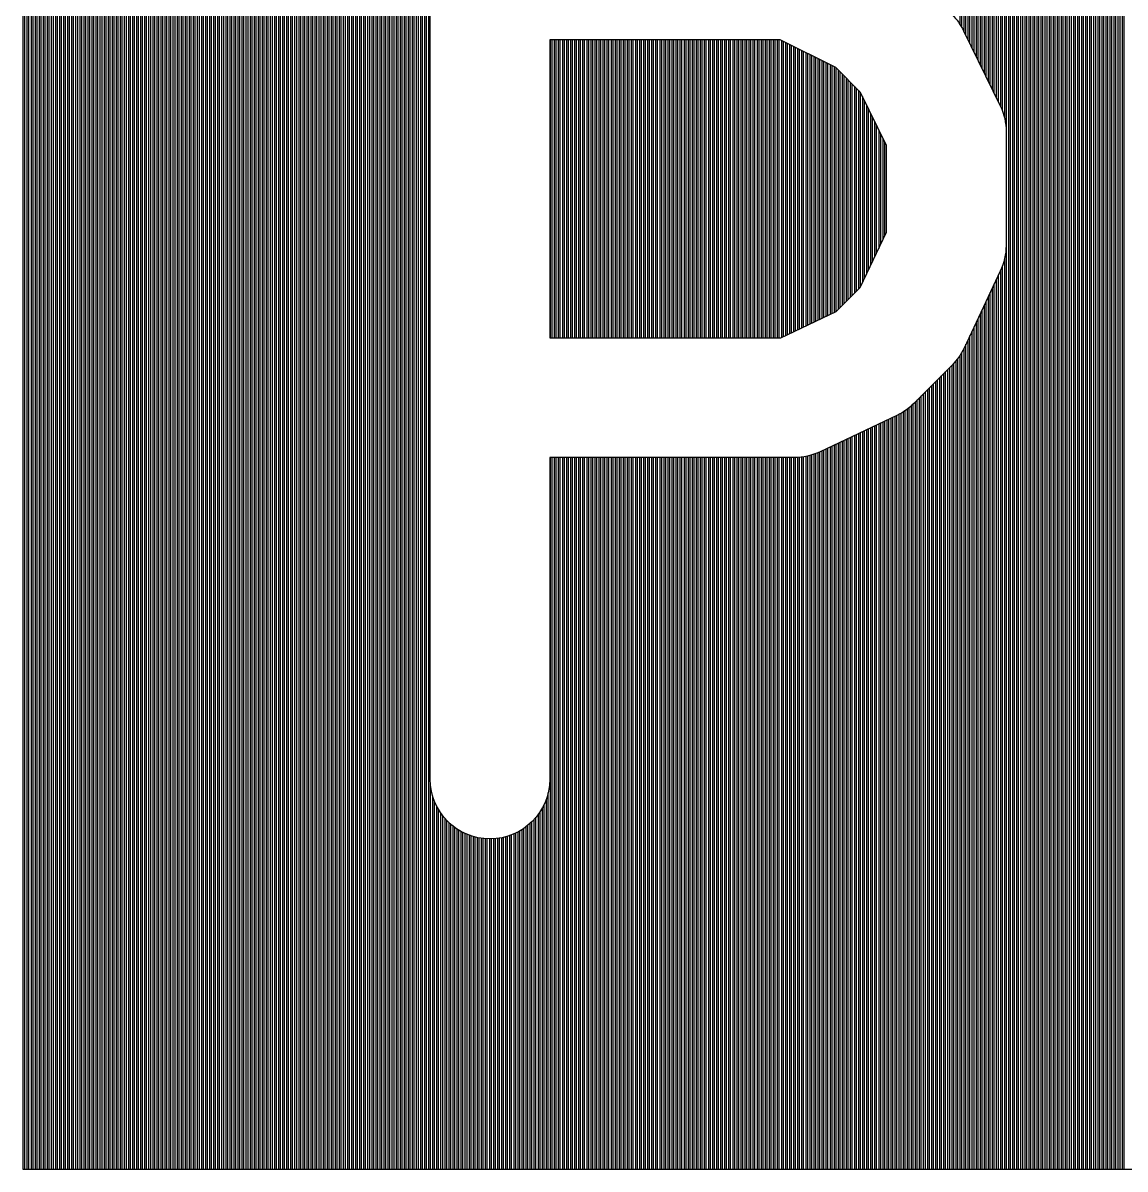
# Model space of a CAD drawing. Extents: x 0 to 12.1, y -9.4 to 0.1.
# Drawn here: x 0.013 to 1.394, y -9.406 to -7.97 of the extents above; entities that cross this region are included whole.
import ezdxf

# ---------------------------------------------------------------- set-up
doc = ezdxf.new("R2010")
doc.units = 0
doc.layers.get('0').update_dxf_attribs({"linetype": 'CONTINUOUS'})
doc.layers.add('Layer_1', color=7, linetype='CONTINUOUS')

msp = doc.modelspace()

# ---------------------------------------------------------------- linework, layer by layer
at = {"color": 7}
for points in [[(0.013095, 0.064725), (0.013095, -9.405507), (2.777273, -9.405507), (2.777273, 0.064725)], [(0.673005, -7.99164), (0.673005, -8.364741), (0.962393, -8.364741), (1.031638, -8.33167), (1.06161, -8.301698), (1.094684, -8.23245), (1.094684, -8.123931), (1.062128, -8.057269), (1.031123, -8.026263), (0.961361, -7.99164)]]:
    msp.add_lwpolyline(points, close=True, dxfattribs=at)
for points in [[(0.523145, -8.439156), (0.523145, -7.916192)], [(1.191321, -7.980271), (1.237312, -8.074322)], [(1.244546, -8.10688), (1.244546, -8.248988)], [(1.237312, -8.281028), (1.191836, -8.377662)], [(1.17685, -8.398851), (1.128791, -8.446908)], [(0.523145, -8.917166), (0.523145, -8.439674)], [(1.107605, -8.461894), (1.011486, -8.507372)], [(0.979446, -8.514604), (0.673005, -8.514604), (0.673005, -8.917166)]]:
    msp.add_lwpolyline(points, dxfattribs=at)
for points in [[(1.17685, -7.960116), (1.182759, -7.965985), (1.187649, -7.972796), (1.191321, -7.980271)], [(1.237312, -8.074322), (1.242136, -8.084494), (1.244609, -8.095622), (1.244546, -8.10688)], [(1.244546, -8.248988), (1.244532, -8.260071), (1.242061, -8.271013), (1.237312, -8.281028)], [(1.191836, -8.377662), (1.18811, -8.385542), (1.183039, -8.392712), (1.17685, -8.398851)], [(0.523145, -8.439674), (0.523146, -8.439501), (0.523146, -8.439328), (0.523145, -8.439156)], [(1.128791, -8.446908), (1.122653, -8.453096), (1.115484, -8.458167), (1.107605, -8.461894)], [(1.011486, -8.507372), (1.001471, -8.51212), (0.990529, -8.51459), (0.979446, -8.514604)], [(0.598075, -8.992096), (0.556708, -8.992058), (0.523184, -8.958533), (0.523145, -8.917166)], [(0.673005, -8.917166), (0.672967, -8.958533), (0.639442, -8.992058), (0.598075, -8.992096)]]:
    msp.add_open_spline(points, degree=3, dxfattribs=at)
at = {"layer": 'Layer_1', "color": 4}
for points in [[(0.013095, 0.064725), (0.013095, -9.405495), (0.013095, -9.405495), (0.013095, -9.405495), (0.013095, -9.405495), (0.013095, -9.405495), (0.015635, -9.405495), (0.015635, -9.405495), (0.015635, 0.064725)], [(0.018175, 0.064725), (0.018175, -9.405495), (0.018175, -9.405495), (0.020715, -9.405495), (0.020715, -9.405495), (0.020715, 0.064725)], [(0.023255, 0.064725), (0.023255, -9.405495), (0.023255, -9.405495), (0.025795, -9.405495), (0.025795, -9.405495), (0.025795, 0.064725)], [(0.028335, 0.064725), (0.028335, -9.405495), (0.028335, -9.405495), (0.030875, -9.405495), (0.030875, -9.405495), (0.030875, 0.064725)], [(0.033415, 0.064725), (0.033415, -9.405495), (0.033415, -9.405495), (0.035955, -9.405495), (0.035955, -9.405495), (0.035955, 0.064725)], [(0.038495, 0.064725), (0.038495, -9.405495), (0.038495, -9.405495), (0.041035, -9.405495), (0.041035, -9.405495), (0.041035, 0.064725)], [(0.043575, 0.064725), (0.043575, -9.405495), (0.043575, -9.405495), (0.046115, -9.405495), (0.046115, -9.405495), (0.046115, 0.064725)], [(0.048655, 0.064725), (0.048655, -9.405495), (0.048655, -9.405495), (0.051195, -9.405495), (0.051195, -9.405495), (0.051195, 0.064725)], [(0.053735, 0.064725), (0.053735, -9.405495), (0.053735, -9.405495), (0.056275, -9.405495), (0.056275, -9.405495), (0.056275, 0.064725)], [(0.058815, 0.064725), (0.058815, -9.405495), (0.058815, -9.405495), (0.061355, -9.405495), (0.061355, -9.405495), (0.061355, 0.064725)], [(0.063895, 0.064725), (0.063895, -9.405495), (0.063895, -9.405495), (0.066435, -9.405495), (0.066435, -9.405495), (0.066435, 0.064725)], [(0.068975, 0.064725), (0.068975, -9.405495), (0.068975, -9.405495), (0.071515, -9.405495), (0.071515, -9.405495), (0.071515, 0.064725)], [(0.074055, 0.064725), (0.074055, -9.405495), (0.074055, -9.405495), (0.076595, -9.405495), (0.076595, -9.405495), (0.076595, 0.064725)], [(0.079135, 0.064725), (0.079135, -9.405495), (0.079135, -9.405495), (0.081675, -9.405495), (0.081675, -9.405495), (0.081675, 0.064725)], [(0.084215, 0.064725), (0.084215, -9.405495), (0.084215, -9.405495), (0.086755, -9.405495), (0.086755, -9.405495), (0.086755, 0.064725)], [(0.089295, 0.064725), (0.089295, -9.405495), (0.089295, -9.405495), (0.091835, -9.405495), (0.091835, -9.405495), (0.091835, 0.064725)], [(0.094375, 0.064725), (0.094375, -9.405495), (0.094375, -9.405495), (0.096915, -9.405495), (0.096915, -9.405495), (0.096915, 0.064725)], [(0.099455, 0.064725), (0.099455, -9.405495), (0.099455, -9.405495), (0.101995, -9.405495), (0.101995, -9.405495), (0.101995, 0.064725)], [(0.104535, 0.064725), (0.104535, -9.405495), (0.104535, -9.405495), (0.107075, -9.405495), (0.107075, -9.405495), (0.107075, 0.064725)], [(0.109615, 0.064725), (0.109615, -9.405495), (0.109615, -9.405495), (0.112155, -9.405495), (0.112155, -9.405495), (0.112155, 0.064725)], [(0.114695, 0.064725), (0.114695, -9.405495), (0.114695, -9.405495), (0.117235, -9.405495), (0.117235, -9.405495), (0.117235, 0.064725)], [(0.119775, 0.064725), (0.119775, -9.405495), (0.119775, -9.405495), (0.122315, -9.405495), (0.122315, -9.405495), (0.122315, 0.064725)], [(0.124855, 0.064725), (0.124855, -9.405495), (0.124855, -9.405495), (0.127395, -9.405495), (0.127395, -9.405495), (0.127395, 0.064725)], [(0.129935, 0.064725), (0.129935, -9.405495), (0.129935, -9.405495), (0.132475, -9.405495), (0.132475, -9.405495), (0.132475, 0.064725)], [(0.135015, 0.064725), (0.135015, -9.405495), (0.135015, -9.405495), (0.137555, -9.405495), (0.137555, -9.405495), (0.137555, 0.064725)], [(0.140095, 0.064725), (0.140095, -9.405495), (0.140095, -9.405495), (0.142635, -9.405495), (0.142635, -9.405495), (0.142635, 0.064725)], [(0.145175, 0.064725), (0.145175, -9.405495), (0.145175, -9.405495), (0.147715, -9.405495), (0.147715, -9.405495), (0.147715, 0.064725)], [(0.150255, 0.064725), (0.150255, -9.405495), (0.150255, -9.405495), (0.152795, -9.405495), (0.152795, -9.405495), (0.152795, 0.064725)], [(0.155335, 0.064725), (0.155335, -9.405495), (0.155335, -9.405495), (0.157875, -9.405495), (0.157875, -9.405495), (0.157875, 0.064725)], [(0.160415, 0.064725), (0.160415, -9.405495), (0.160415, -9.405495), (0.162955, -9.405495), (0.162955, -9.405495), (0.162955, 0.064725)], [(0.165495, 0.064725), (0.165495, -9.405495), (0.165495, -9.405495), (0.168035, -9.405495), (0.168035, -9.405495), (0.168035, 0.064725)], [(0.170575, 0.064725), (0.170575, -9.405495), (0.170575, -9.405495), (0.173115, -9.405495), (0.173115, -9.405495), (0.173115, 0.064725)], [(0.175655, 0.064725), (0.175655, -9.405495), (0.175655, -9.405495), (0.178195, -9.405495), (0.178195, -9.405495), (0.178195, 0.064725)], [(0.180735, 0.064725), (0.180735, -9.405495), (0.180735, -9.405495), (0.183275, -9.405495), (0.183275, -9.405495), (0.183275, 0.064725)], [(0.185815, 0.064725), (0.185815, -9.405495), (0.185815, -9.405495), (0.188355, -9.405495), (0.188355, -9.405495), (0.188355, 0.064725)], [(0.190895, 0.064725), (0.190895, -9.405495), (0.190895, -9.405495), (0.193435, -9.405495), (0.193435, -9.405495), (0.193435, 0.064725)], [(0.195975, 0.064725), (0.195975, -9.405495), (0.195975, -9.405495), (0.198515, -9.405495), (0.198515, -9.405495), (0.198515, 0.064725)], [(0.201055, 0.064725), (0.201055, -9.405495), (0.201055, -9.405495), (0.203595, -9.405495), (0.203595, -9.405495), (0.203595, 0.064725)], [(0.206135, 0.064725), (0.206135, -9.405495), (0.206135, -9.405495), (0.208675, -9.405495), (0.208675, -9.405495), (0.208675, 0.064725)], [(0.211215, 0.064725), (0.211215, -9.405495), (0.211215, -9.405495), (0.213755, -9.405495), (0.213755, -9.405495), (0.213755, 0.064725)], [(0.216295, 0.064725), (0.216295, -9.405495), (0.216295, -9.405495), (0.218835, -9.405495), (0.218835, -9.405495), (0.218835, 0.064725)], [(0.221375, 0.064725), (0.221375, -9.405495), (0.221375, -9.405495), (0.223915, -9.405495), (0.223915, -9.405495), (0.223915, 0.064725)], [(0.226455, 0.064725), (0.226455, -9.405495), (0.226455, -9.405495), (0.228995, -9.405495), (0.228995, -9.405495), (0.228995, 0.064725)], [(0.231535, 0.064725), (0.231535, -9.405495), (0.231535, -9.405495), (0.234075, -9.405495), (0.234075, -9.405495), (0.234075, 0.064725)], [(0.236615, 0.064725), (0.236615, -9.405495), (0.236615, -9.405495), (0.239155, -9.405495), (0.239155, -9.405495), (0.239155, 0.064725)], [(0.241695, 0.064725), (0.241695, -9.405495), (0.241695, -9.405495), (0.244235, -9.405495), (0.244235, -9.405495), (0.244235, 0.064725)], [(0.246775, 0.064725), (0.246775, -9.405495), (0.246775, -9.405495), (0.249315, -9.405495), (0.249315, -9.405495), (0.249315, 0.064725)], [(0.251855, 0.064725), (0.251855, -9.405495), (0.251855, -9.405495), (0.254394, -9.405495), (0.254394, -9.405495), (0.254394, 0.064725)], [(0.256934, 0.064725), (0.256934, -9.405495), (0.256934, -9.405495), (0.259474, -9.405495), (0.259474, -9.405495), (0.259474, 0.064725)], [(0.262014, 0.064725), (0.262014, -9.405495), (0.262014, -9.405495), (0.264554, -9.405495), (0.264554, -9.405495), (0.264554, 0.064725)], [(0.267094, 0.064725), (0.267094, -9.405495), (0.267094, -9.405495), (0.269634, -9.405495), (0.269634, -9.405495), (0.269634, 0.064725)], [(0.272174, 0.064725), (0.272174, -9.405495), (0.272174, -9.405495), (0.274714, -9.405495), (0.274714, -9.405495), (0.274714, 0.064725)], [(0.277254, 0.064725), (0.277254, -9.405495), (0.277254, -9.405495), (0.279794, -9.405495), (0.279794, -9.405495), (0.279794, 0.064725)], [(0.282334, 0.064725), (0.282334, -9.405495), (0.282334, -9.405495), (0.284874, -9.405495), (0.284874, -9.405495), (0.284874, 0.064725)], [(0.287414, 0.064725), (0.287414, -9.405495), (0.287414, -9.405495), (0.289954, -9.405495), (0.289954, -9.405495), (0.289954, 0.064725)], [(0.292494, 0.064725), (0.292494, -9.405495), (0.292494, -9.405495), (0.295034, -9.405495), (0.295034, -9.405495), (0.295034, 0.064725)], [(0.297574, 0.064725), (0.297574, -9.405495), (0.297574, -9.405495), (0.300114, -9.405495), (0.300114, -9.405495), (0.300114, 0.064725)], [(0.302654, 0.064725), (0.302654, -9.405495), (0.302654, -9.405495), (0.305194, -9.405495), (0.305194, -9.405495), (0.305194, 0.064725)], [(0.307734, 0.064725), (0.307734, -9.405495), (0.307734, -9.405495), (0.310274, -9.405495), (0.310274, -9.405495), (0.310274, 0.064725)], [(0.312814, 0.064725), (0.312814, -9.405495), (0.312814, -9.405495), (0.315354, -9.405495), (0.315354, -9.405495), (0.315354, 0.064725)], [(0.317894, 0.064725), (0.317894, -9.405495), (0.317894, -9.405495), (0.320434, -9.405495), (0.320434, -9.405495), (0.320434, 0.064725)], [(0.322974, 0.064725), (0.322974, -9.405495), (0.322974, -9.405495), (0.325514, -9.405495), (0.325514, -9.405495), (0.325514, 0.064725)], [(0.328054, 0.064725), (0.328054, -9.405495), (0.328054, -9.405495), (0.330594, -9.405495), (0.330594, -9.405495), (0.330594, 0.064725)], [(0.333134, 0.064725), (0.333134, -9.405495), (0.333134, -9.405495), (0.335674, -9.405495), (0.335674, -9.405495), (0.335674, 0.064725)], [(0.338214, 0.064725), (0.338214, -9.405495), (0.338214, -9.405495), (0.340754, -9.405495), (0.340754, -9.405495), (0.340754, 0.064725)], [(0.343294, 0.064725), (0.343294, -9.405495), (0.343294, -9.405495), (0.345834, -9.405495), (0.345834, -9.405495), (0.345834, 0.064725)], [(0.348374, 0.064725), (0.348374, -9.405495), (0.348374, -9.405495), (0.350914, -9.405495), (0.350914, -9.405495), (0.350914, 0.064725)], [(0.353454, 0.064725), (0.353454, -9.405495), (0.353454, -9.405495), (0.355994, -9.405495), (0.355994, -9.405495), (0.355994, 0.064725)], [(0.358534, 0.064725), (0.358534, -9.405495), (0.358534, -9.405495), (0.361074, -9.405495), (0.361074, -9.405495), (0.361074, 0.064725)], [(0.363614, 0.064725), (0.363614, -9.405495), (0.363614, -9.405495), (0.366154, -9.405495), (0.366154, -9.405495), (0.366154, 0.064725)], [(0.368694, 0.064725), (0.368694, -9.405495), (0.368694, -9.405495), (0.371234, -9.405495), (0.371234, -9.405495), (0.371234, 0.064725)], [(0.373774, 0.064725), (0.373774, -9.405495), (0.373774, -9.405495), (0.376314, -9.405495), (0.376314, -9.405495), (0.376314, 0.064725)], [(0.378854, 0.064725), (0.378854, -9.405495), (0.378854, -9.405495), (0.381394, -9.405495), (0.381394, -9.405495), (0.381394, 0.064725)], [(0.383934, 0.064725), (0.383934, -9.405495), (0.383934, -9.405495), (0.386474, -9.405495), (0.386474, -9.405495), (0.386474, 0.064725)], [(0.389014, 0.064725), (0.389014, -9.405495), (0.389014, -9.405495), (0.391554, -9.405495), (0.391554, -9.405495), (0.391554, 0.064725)], [(0.394094, 0.064725), (0.394094, -9.405495), (0.394094, -9.405495), (0.396634, -9.405495), (0.396634, -9.405495), (0.396634, 0.064725)], [(0.399174, 0.064725), (0.399174, -9.405495), (0.399174, -9.405495), (0.401714, -9.405495), (0.401714, -9.405495), (0.401714, 0.064725)], [(0.404254, 0.064725), (0.404254, -9.405495), (0.404254, -9.405495), (0.406794, -9.405495), (0.406794, -9.405495), (0.406794, 0.064725)], [(0.409334, 0.064725), (0.409334, -9.405495), (0.409334, -9.405495), (0.411874, -9.405495), (0.411874, -9.405495), (0.411874, 0.064725)], [(0.414414, 0.064725), (0.414414, -9.405495), (0.414414, -9.405495), (0.416954, -9.405495), (0.416954, -9.405495), (0.416954, 0.064725)], [(0.419494, 0.064725), (0.419494, -9.405495), (0.419494, -9.405495), (0.422034, -9.405495), (0.422034, -9.405495), (0.422034, 0.064725)], [(0.424574, 0.064725), (0.424574, -9.405495), (0.424574, -9.405495), (0.427114, -9.405495), (0.427114, -9.405495), (0.427114, 0.064725)], [(0.429654, 0.064725), (0.429654, -9.405495), (0.429654, -9.405495), (0.432194, -9.405495), (0.432194, -9.405495), (0.432194, 0.064725)], [(0.434734, 0.064725), (0.434734, -9.405495), (0.434734, -9.405495), (0.437274, -9.405495), (0.437274, -9.405495), (0.437274, 0.064725)], [(0.439814, 0.064725), (0.439814, -9.405495), (0.439814, -9.405495), (0.442354, -9.405495), (0.442354, -9.405495), (0.442354, 0.064725)], [(0.444894, 0.064725), (0.444894, -9.405495), (0.444894, -9.405495), (0.447434, -9.405495), (0.447434, -9.405495), (0.447434, 0.064725)], [(0.449974, 0.064725), (0.449974, -9.405495), (0.449974, -9.405495), (0.452514, -9.405495), (0.452514, -9.405495), (0.452514, 0.064725)], [(0.455054, 0.064725), (0.455054, -9.405495), (0.455054, -9.405495), (0.457594, -9.405495), (0.457594, -9.405495), (0.457594, 0.064725)], [(0.460134, 0.064725), (0.460134, -9.405495), (0.460134, -9.405495), (0.462674, -9.405495), (0.462674, -9.405495), (0.462674, 0.064725)], [(0.465214, 0.064725), (0.465214, -9.405495), (0.465214, -9.405495), (0.467754, -9.405495), (0.467754, -9.405495), (0.467754, 0.064725)], [(0.470294, 0.064725), (0.470294, -9.405495), (0.470294, -9.405495), (0.472834, -9.405495), (0.472834, -9.405495), (0.472834, 0.064725)], [(0.475374, 0.064725), (0.475374, -9.405495), (0.475374, -9.405495), (0.477914, -9.405495), (0.477914, -9.405495), (0.477914, 0.064725)], [(0.480454, 0.064725), (0.480454, -9.405495), (0.480454, -9.405495), (0.482994, -9.405495), (0.482994, -9.405495), (0.482994, 0.064725)], [(0.485534, 0.064725), (0.485534, -9.405495), (0.485534, -9.405495), (0.488074, -9.405495), (0.488074, -9.405495), (0.488074, 0.064725)], [(0.490614, 0.064725), (0.490614, -9.405495), (0.490614, -9.405495), (0.493154, -9.405495), (0.493154, -9.405495), (0.493154, 0.064725)], [(0.495694, 0.064725), (0.495694, -9.405495), (0.495694, -9.405495), (0.498234, -9.405495), (0.498234, -9.405495), (0.498234, 0.064725)], [(0.500774, 0.064725), (0.500774, -9.405495), (0.500774, -9.405495), (0.503314, -9.405495), (0.503314, -9.405495), (0.503314, 0.064725)], [(0.505854, 0.064725), (0.505854, -9.405495), (0.505854, -9.405495), (0.508394, -9.405495), (0.508394, -9.405495), (0.508394, 0.064725)], [(0.510934, 0.064725), (0.510934, -9.405495), (0.510934, -9.405495), (0.513474, -9.405495), (0.513474, -9.405495), (0.513474, 0.064725)], [(0.516014, 0.064725), (0.516014, -9.405495), (0.516014, -9.405495), (0.518554, -9.405495), (0.518554, -9.405495), (0.518554, 0.064725)], [(0.521094, 0.064725), (0.521094, -9.405495), (0.521094, -9.405495), (0.523634, -9.405495), (0.523634, -9.405495), (0.523634, -8.925714)], [(1.242455, -8.266482), (1.242455, -9.405495), (1.242455, -9.405495), (1.244995, -9.405495), (1.244995, -9.405495), (1.244995, 0.064725)], [(1.247535, 0.064725), (1.247535, -9.405495), (1.247535, -9.405495), (1.250075, -9.405495), (1.250075, -9.405495), (1.250075, 0.064725)], [(1.252615, 0.064725), (1.252615, -9.405495), (1.252615, -9.405495), (1.255155, -9.405495), (1.255155, -9.405495), (1.255155, 0.064725)], [(1.257695, 0.064725), (1.257695, -9.405495), (1.257695, -9.405495), (1.260235, -9.405495), (1.260235, -9.405495), (1.260235, 0.064725)], [(1.262775, 0.064725), (1.262775, -9.405495), (1.262775, -9.405495), (1.265315, -9.405495), (1.265315, -9.405495), (1.265315, 0.064725)], [(1.267855, 0.064725), (1.267855, -9.405495), (1.267855, -9.405495), (1.270395, -9.405495), (1.270395, -9.405495), (1.270395, 0.064725)], [(1.272935, 0.064725), (1.272935, -9.405495), (1.272935, -9.405495), (1.275475, -9.405495), (1.275475, -9.405495), (1.275475, 0.064725)], [(1.278015, 0.064725), (1.278015, -9.405495), (1.278015, -9.405495), (1.280555, -9.405495), (1.280555, -9.405495), (1.280555, 0.064725)], [(1.283095, 0.064725), (1.283095, -9.405495), (1.283095, -9.405495), (1.285635, -9.405495), (1.285635, -9.405495), (1.285635, 0.064725)], [(1.288175, 0.064725), (1.288175, -9.405495), (1.288175, -9.405495), (1.290715, -9.405495), (1.290715, -9.405495), (1.290715, 0.064725)], [(1.293255, 0.064725), (1.293255, -9.405495), (1.293255, -9.405495), (1.295795, -9.405495), (1.295795, -9.405495), (1.295795, 0.064725)], [(1.298335, 0.064725), (1.298335, -9.405495), (1.298335, -9.405495), (1.300875, -9.405495), (1.300875, -9.405495), (1.300875, 0.064725)], [(1.303415, 0.064725), (1.303415, -9.405495), (1.303415, -9.405495), (1.305955, -9.405495), (1.305955, -9.405495), (1.305955, 0.064725)], [(1.308495, 0.064725), (1.308495, -9.405495), (1.308495, -9.405495), (1.311035, -9.405495), (1.311035, -9.405495), (1.311035, 0.064725)], [(1.313575, 0.064725), (1.313575, -9.405495), (1.313575, -9.405495), (1.316115, -9.405495), (1.316115, -9.405495), (1.316115, 0.064725)], [(1.318655, 0.064725), (1.318655, -9.405495), (1.318655, -9.405495), (1.321195, -9.405495), (1.321195, -9.405495), (1.321195, 0.064725)], [(1.323735, 0.064725), (1.323735, -9.405495), (1.323735, -9.405495), (1.326275, -9.405495), (1.326275, -9.405495), (1.326275, 0.064725)], [(1.328815, 0.064725), (1.328815, -9.405495), (1.328815, -9.405495), (1.331355, -9.405495), (1.331355, -9.405495), (1.331355, 0.064725)], [(1.333895, 0.064725), (1.333895, -9.405495), (1.333895, -9.405495), (1.336435, -9.405495), (1.336435, -9.405495), (1.336435, 0.064725)], [(1.338975, 0.064725), (1.338975, -9.405495), (1.338975, -9.405495), (1.341515, -9.405495), (1.341515, -9.405495), (1.341515, 0.064725)], [(1.344055, 0.064725), (1.344055, -9.405495), (1.344055, -9.405495), (1.346595, -9.405495), (1.346595, -9.405495), (1.346595, 0.064725)], [(1.349135, 0.064725), (1.349135, -9.405495), (1.349135, -9.405495), (1.351675, -9.405495), (1.351675, -9.405495), (1.351675, 0.064725)], [(1.354215, 0.064725), (1.354215, -9.405495), (1.354215, -9.405495), (1.356755, -9.405495), (1.356755, -9.405495), (1.356755, 0.064725)], [(1.359295, 0.064725), (1.359295, -9.405495), (1.359295, -9.405495), (1.361835, -9.405495), (1.361835, -9.405495), (1.361835, 0.064725)], [(1.364375, 0.064725), (1.364375, -9.405495), (1.364375, -9.405495), (1.366915, -9.405495), (1.366915, -9.405495), (1.366915, 0.064725)], [(1.369455, 0.064725), (1.369455, -9.405495), (1.369455, -9.405495), (1.371995, -9.405495), (1.371995, -9.405495), (1.371995, 0.064725)], [(1.374535, 0.064725), (1.374535, -9.405495), (1.374535, -9.405495), (1.377075, -9.405495), (1.377075, -9.405495), (1.377075, 0.064725)], [(1.379615, 0.064725), (1.379615, -9.405495), (1.379615, -9.405495), (1.382155, -9.405495), (1.382155, -9.405495), (1.382155, 0.064725)], [(1.384695, 0.064725), (1.384695, -9.405495), (1.384695, -9.405495), (1.387235, -9.405495), (1.387235, -9.405495), (1.387235, 0.064725)], [(1.389775, 0.064725), (1.389775, -9.405495), (1.389775, -9.405495), (1.392315, -9.405495), (1.392315, -9.405495), (1.392315, 0.064725)], [(1.242455, -5.767399), (1.242455, -8.088885)], [(1.237375, -5.781826), (1.237375, -8.074458)], [(1.239915, -8.080503), (1.239915, -5.775755)], [(1.229755, -8.058862), (1.229755, -5.798006)], [(1.232295, -5.792621), (1.232295, -8.064069)], [(1.234835, -8.069251), (1.234835, -5.787211)], [(1.224675, -8.048473), (1.224675, -5.808801)], [(1.227215, -5.803416), (1.227215, -8.05368)], [(1.217055, -5.825006), (1.217055, -8.032903)], [(1.219595, -8.038085), (1.219595, -5.819596)], [(1.222135, -5.814211), (1.222135, -8.043292)], [(1.211975, -5.835801), (1.211975, -8.022515)], [(1.214515, -8.027696), (1.214515, -5.830391)], [(1.204355, -8.006919), (1.204355, -5.851981)], [(1.206895, -5.846596), (1.206895, -8.012126)], [(1.209435, -8.017308), (1.209435, -5.841186)], [(1.196735, -5.868186), (1.196735, -7.991349)], [(1.199275, -7.99653), (1.199275, -5.862776)], [(1.201815, -5.857391), (1.201815, -8.001737)], [(1.189115, -7.976109), (1.189115, -5.883655)], [(1.191655, -5.878956), (1.191655, -7.98096)], [(1.194195, -7.986142), (1.194195, -5.873571)], [(1.186575, -5.887693), (1.186575, -7.971994)], [(0.673494, -7.991628), (0.673494, -8.364729)], [(0.676034, -8.364729), (0.676034, -7.991628)], [(0.678574, -7.991628), (0.678574, -8.364729)], [(0.681114, -8.364729), (0.681114, -7.991628)], [(0.683654, -7.991628), (0.683654, -8.364729)], [(0.686194, -8.364729), (0.686194, -7.991628)], [(0.688734, -7.991628), (0.688734, -8.364729)], [(0.691274, -8.364729), (0.691274, -7.991628)], [(0.693814, -7.991628), (0.693814, -8.364729)], [(0.696354, -8.364729), (0.696354, -7.991628)], [(0.698894, -7.991628), (0.698894, -8.364729)], [(0.701434, -8.364729), (0.701434, -7.991628)], [(0.703974, -7.991628), (0.703974, -8.364729)], [(0.706514, -8.364729), (0.706514, -7.991628)], [(0.709054, -7.991628), (0.709054, -8.364729)], [(0.711594, -8.364729), (0.711594, -7.991628)], [(0.714134, -7.991628), (0.714134, -8.364729)], [(0.716674, -8.364729), (0.716674, -7.991628)], [(0.719214, -7.991628), (0.719214, -8.364729)], [(0.721754, -8.364729), (0.721754, -7.991628)], [(0.724294, -7.991628), (0.724294, -8.364729)], [(0.726834, -8.364729), (0.726834, -7.991628)], [(0.729374, -7.991628), (0.729374, -8.364729)], [(0.731914, -8.364729), (0.731914, -7.991628)], [(0.734454, -7.991628), (0.734454, -8.364729)], [(0.736994, -8.364729), (0.736994, -7.991628)], [(0.739534, -7.991628), (0.739534, -8.364729)], [(0.742074, -8.364729), (0.742074, -7.991628)], [(0.744614, -7.991628), (0.744614, -8.364729)], [(0.747154, -8.364729), (0.747154, -7.991628)], [(0.749694, -7.991628), (0.749694, -8.364729)], [(0.752234, -8.364729), (0.752234, -7.991628)], [(0.754774, -7.991628), (0.754774, -8.364729)], [(0.757314, -8.364729), (0.757314, -7.991628)], [(0.759854, -7.991628), (0.759854, -8.364729)], [(0.762394, -8.364729), (0.762394, -7.991628)], [(0.764934, -7.991628), (0.764934, -8.364729)], [(0.767474, -8.364729), (0.767474, -7.991628)], [(0.770014, -7.991628), (0.770014, -8.364729)], [(0.772554, -8.364729), (0.772554, -7.991628)], [(0.775095, -7.991628), (0.775095, -8.364729)], [(0.777635, -8.364729), (0.777635, -7.991628)], [(0.780175, -7.991628), (0.780175, -8.364729)], [(0.782715, -8.364729), (0.782715, -7.991628)], [(0.785255, -7.991628), (0.785255, -8.364729)], [(0.787795, -8.364729), (0.787795, -7.991628)], [(0.790335, -7.991628), (0.790335, -8.364729)], [(0.792875, -8.364729), (0.792875, -7.991628)], [(0.795415, -7.991628), (0.795415, -8.364729)], [(0.797955, -8.364729), (0.797955, -7.991628)], [(0.800495, -7.991628), (0.800495, -8.364729)], [(0.803035, -8.364729), (0.803035, -7.991628)], [(0.805575, -7.991628), (0.805575, -8.364729)], [(0.808115, -8.364729), (0.808115, -7.991628)], [(0.810655, -7.991628), (0.810655, -8.364729)], [(0.813195, -8.364729), (0.813195, -7.991628)], [(0.815735, -7.991628), (0.815735, -8.364729)], [(0.818275, -8.364729), (0.818275, -7.991628)], [(0.820815, -7.991628), (0.820815, -8.364729)], [(0.823355, -8.364729), (0.823355, -7.991628)], [(0.825895, -7.991628), (0.825895, -8.364729)], [(0.828435, -8.364729), (0.828435, -7.991628)], [(0.830975, -7.991628), (0.830975, -8.364729)], [(0.833515, -8.364729), (0.833515, -7.991628)], [(0.836055, -7.991628), (0.836055, -8.364729)], [(0.838595, -8.364729), (0.838595, -7.991628)], [(0.841135, -7.991628), (0.841135, -8.364729)], [(0.843675, -8.364729), (0.843675, -7.991628)], [(0.846215, -7.991628), (0.846215, -8.364729)], [(0.848755, -8.364729), (0.848755, -7.991628)], [(0.851295, -7.991628), (0.851295, -8.364729)], [(0.853835, -8.364729), (0.853835, -7.991628)], [(0.856375, -7.991628), (0.856375, -8.364729)], [(0.858915, -8.364729), (0.858915, -7.991628)], [(0.861455, -7.991628), (0.861455, -8.364729)], [(0.863995, -8.364729), (0.863995, -7.991628)], [(0.866535, -7.991628), (0.866535, -8.364729)], [(0.869075, -8.364729), (0.869075, -7.991628)], [(0.871615, -7.991628), (0.871615, -8.364729)], [(0.874155, -8.364729), (0.874155, -7.991628)], [(0.876695, -7.991628), (0.876695, -8.364729)], [(0.879235, -8.364729), (0.879235, -7.991628)], [(0.881775, -7.991628), (0.881775, -8.364729)], [(0.884315, -8.364729), (0.884315, -7.991628)], [(0.886855, -7.991628), (0.886855, -8.364729)], [(0.889395, -8.364729), (0.889395, -7.991628)], [(0.891935, -7.991628), (0.891935, -8.364729)], [(0.894475, -8.364729), (0.894475, -7.991628)], [(0.897015, -7.991628), (0.897015, -8.364729)], [(0.899555, -8.364729), (0.899555, -7.991628)], [(0.902095, -7.991628), (0.902095, -8.364729)], [(0.904635, -8.364729), (0.904635, -7.991628)], [(0.907175, -7.991628), (0.907175, -8.364729)], [(0.909715, -8.364729), (0.909715, -7.991628)], [(0.912255, -7.991628), (0.912255, -8.364729)], [(0.914795, -8.364729), (0.914795, -7.991628)], [(0.917335, -7.991628), (0.917335, -8.364729)], [(0.919875, -8.364729), (0.919875, -7.991628)], [(0.922415, -7.991628), (0.922415, -8.364729)], [(0.924955, -8.364729), (0.924955, -7.991628)], [(0.927495, -7.991628), (0.927495, -8.364729)], [(0.930035, -8.364729), (0.930035, -7.991628)], [(0.932575, -7.991628), (0.932575, -8.364729)], [(0.935115, -8.364729), (0.935115, -7.991628)], [(0.937655, -7.991628), (0.937655, -8.364729)], [(0.940195, -8.364729), (0.940195, -7.991628)], [(0.942735, -7.991628), (0.942735, -8.364729)], [(0.945275, -8.364729), (0.945275, -7.991628)], [(0.947815, -7.991628), (0.947815, -8.364729)], [(0.950355, -8.364729), (0.950355, -7.991628)], [(0.952895, -7.991628), (0.952895, -8.364729)], [(0.955435, -8.364729), (0.955435, -7.991628)], [(0.957975, -7.991628), (0.957975, -8.364729)], [(0.960515, -8.364729), (0.960515, -7.991628)], [(0.963055, -7.992492), (0.963055, -8.364424)], [(0.965595, -8.363205), (0.965595, -7.993736)], [(0.968135, -7.995006), (0.968135, -8.361986)], [(0.970675, -8.360792), (0.970675, -7.996251)], [(0.973215, -7.997521), (0.973215, -8.359573)], [(0.975755, -8.358354), (0.975755, -7.998791)], [(0.978295, -8.000036), (0.978295, -8.357135)], [(0.980835, -8.355941), (0.980835, -8.001306)], [(0.983375, -8.002576), (0.983375, -8.354722)], [(0.985915, -8.353502), (0.985915, -8.00382)], [(0.988455, -8.00509), (0.988455, -8.352283)], [(0.990995, -8.351089), (0.990995, -8.00636)], [(0.993535, -8.007605), (0.993535, -8.34987)], [(0.996075, -8.348651), (0.996075, -8.008875)], [(0.998615, -8.010119), (0.998615, -8.347432)], [(1.001155, -8.346238), (1.001155, -8.011389)], [(1.003695, -8.012659), (1.003695, -8.345019)], [(1.006235, -8.3438), (1.006235, -8.013904)], [(1.008775, -8.015174), (1.008775, -8.34258)], [(1.011315, -8.341387), (1.011315, -8.016444)], [(1.013855, -8.017689), (1.013855, -8.340167)], [(1.016395, -8.338948), (1.016395, -8.018959)], [(1.018935, -8.020203), (1.018935, -8.337729)], [(1.021475, -8.336535), (1.021475, -8.021473)], [(1.024015, -8.022743), (1.024015, -8.335316)], [(1.026555, -8.334097), (1.026555, -8.023988)], [(1.029095, -8.025258), (1.029095, -8.332877)], [(1.031635, -8.331684), (1.031635, -8.026782)], [(1.034175, -8.029322), (1.034175, -8.329144)], [(1.036715, -8.326604), (1.036715, -8.031862)], [(1.039255, -8.034402), (1.039255, -8.324064)], [(1.041795, -8.321524), (1.041795, -8.036942)], [(1.044335, -8.039482), (1.044335, -8.318984)], [(1.046875, -8.316444), (1.046875, -8.042022)], [(1.049415, -8.044562), (1.049415, -8.313904)], [(1.051955, -8.311364), (1.051955, -8.047102)], [(1.054495, -8.049642), (1.054495, -8.308824)], [(1.057035, -8.306284), (1.057035, -8.052182)], [(1.059575, -8.054722), (1.059575, -8.303744)], [(1.062115, -8.300645), (1.062115, -8.057262)], [(1.064655, -8.062443), (1.064655, -8.295311)], [(1.067195, -8.290002), (1.067195, -8.06765)], [(1.069735, -8.072857), (1.069735, -8.284694)], [(1.072275, -8.27936), (1.072275, -8.078039)], [(1.074815, -8.083246), (1.074815, -8.274051)], [(1.077355, -8.268742), (1.077355, -8.088453)], [(1.079895, -8.09366), (1.079895, -8.263408)], [(1.082435, -8.2581), (1.082435, -8.098842)], [(1.084975, -8.104049), (1.084975, -8.252766)], [(1.087515, -8.247457), (1.087515, -8.109256)], [(1.090055, -8.114463), (1.090055, -8.242149)], [(1.092595, -8.236815), (1.092595, -8.119644)], [(1.237375, -8.280884), (1.237375, -9.405495), (1.237375, -9.405495), (1.239915, -9.405495), (1.239915, -9.405495), (1.239915, -8.274838)], [(1.232295, -8.291679), (1.232295, -9.405495), (1.232295, -9.405495), (1.234835, -9.405495), (1.234835, -9.405495), (1.234835, -8.286294)], [(1.222135, -8.313269), (1.222135, -9.405495), (1.222135, -9.405495), (1.224675, -9.405495), (1.224675, -9.405495), (1.224675, -8.307884)], [(1.227215, -8.302474), (1.227215, -9.405495), (1.227215, -9.405495), (1.229755, -9.405495), (1.229755, -9.405495), (1.229755, -8.297089)], [(1.217055, -8.324064), (1.217055, -9.405495), (1.217055, -9.405495), (1.219595, -9.405495), (1.219595, -9.405495), (1.219595, -8.318679)], [(1.211975, -8.334859), (1.211975, -9.405495), (1.211975, -9.405495), (1.214515, -9.405495), (1.214515, -9.405495), (1.214515, -8.329474)], [(1.201815, -8.356449), (1.201815, -9.405495), (1.201815, -9.405495), (1.204355, -9.405495), (1.204355, -9.405495), (1.204355, -8.351064)], [(1.206895, -8.345654), (1.206895, -9.405495), (1.206895, -9.405495), (1.209435, -9.405495), (1.209435, -9.405495), (1.209435, -8.340269)], [(1.196735, -8.367244), (1.196735, -9.405495), (1.196735, -9.405495), (1.199275, -9.405495), (1.199275, -9.405495), (1.199275, -8.361859)], [(1.191655, -8.378039), (1.191655, -9.405495), (1.191655, -9.405495), (1.194195, -9.405495), (1.194195, -9.405495), (1.194195, -8.372654)], [(1.181495, -8.393812), (1.181495, -9.405495), (1.181495, -9.405495), (1.184035, -9.405495), (1.184035, -9.405495), (1.184035, -8.390612)], [(1.186575, -8.387005), (1.186575, -9.405495), (1.186575, -9.405495), (1.189115, -9.405495), (1.189115, -9.405495), (1.189115, -8.382865)], [(1.166255, -8.409433), (1.166255, -9.405495), (1.166255, -9.405495), (1.168795, -9.405495), (1.168795, -9.405495), (1.168795, -8.406893)], [(1.171335, -8.404353), (1.171335, -9.405495), (1.171335, -9.405495), (1.173875, -9.405495), (1.173875, -9.405495), (1.173875, -8.401813)], [(1.176415, -8.399273), (1.176415, -9.405495), (1.176415, -9.405495), (1.178955, -9.405495), (1.178955, -9.405495), (1.178955, -8.396682)], [(1.151015, -8.424673), (1.151015, -9.405495), (1.151015, -9.405495), (1.153555, -9.405495), (1.153555, -9.405495), (1.153555, -8.422133)], [(1.156095, -8.419593), (1.156095, -9.405495), (1.156095, -9.405495), (1.158635, -9.405495), (1.158635, -9.405495), (1.158635, -8.417053)], [(1.161175, -8.414513), (1.161175, -9.405495), (1.161175, -9.405495), (1.163715, -9.405495), (1.163715, -9.405495), (1.163715, -8.411973)], [(1.135775, -8.439913), (1.135775, -9.405495), (1.135775, -9.405495), (1.138315, -9.405495), (1.138315, -9.405495), (1.138315, -8.437373)], [(1.140855, -8.434833), (1.140855, -9.405495), (1.140855, -9.405495), (1.143395, -9.405495), (1.143395, -9.405495), (1.143395, -8.432293)], [(1.145935, -8.429753), (1.145935, -9.405495), (1.145935, -9.405495), (1.148475, -9.405495), (1.148475, -9.405495), (1.148475, -8.427213)], [(1.120535, -8.454086), (1.120535, -9.405495), (1.120535, -9.405495), (1.123075, -9.405495), (1.123075, -9.405495), (1.123075, -8.452105)], [(1.125615, -8.449921), (1.125615, -9.405495), (1.125615, -9.405495), (1.128155, -9.405495), (1.128155, -9.405495), (1.128155, -8.447533)], [(1.130695, -8.444993), (1.130695, -9.405495), (1.130695, -9.405495), (1.133235, -9.405495), (1.133235, -9.405495), (1.133235, -8.442453)], [(1.095135, -8.467802), (1.095135, -9.405495), (1.095135, -9.405495), (1.097675, -9.405495), (1.097675, -9.405495), (1.097675, -8.466583)], [(1.100215, -8.465389), (1.100215, -9.405495), (1.100215, -9.405495), (1.102755, -9.405495), (1.102755, -9.405495), (1.102755, -8.464196)], [(1.105295, -8.462976), (1.105295, -9.405495), (1.105295, -9.405495), (1.107835, -9.405495), (1.107835, -9.405495), (1.107835, -8.461783)], [(1.110375, -8.460513), (1.110375, -9.405495), (1.110375, -9.405495), (1.112915, -9.405495), (1.112915, -9.405495), (1.112915, -8.459116)], [(1.115455, -8.457592), (1.115455, -9.405495), (1.115455, -9.405495), (1.117995, -9.405495), (1.117995, -9.405495), (1.117995, -8.455915)], [(1.064655, -8.482204), (1.064655, -9.405495), (1.064655, -9.405495), (1.067195, -9.405495), (1.067195, -9.405495), (1.067195, -8.48101)], [(1.069735, -8.479817), (1.069735, -9.405495), (1.069735, -9.405495), (1.072275, -9.405495), (1.072275, -9.405495), (1.072275, -8.478597)], [(1.074815, -8.477404), (1.074815, -9.405495), (1.074815, -9.405495), (1.077355, -9.405495), (1.077355, -9.405495), (1.077355, -8.47621)], [(1.079895, -8.475016), (1.079895, -9.405495), (1.079895, -9.405495), (1.082435, -9.405495), (1.082435, -9.405495), (1.082435, -8.473797)], [(1.084975, -8.472603), (1.084975, -9.405495), (1.084975, -9.405495), (1.087515, -9.405495), (1.087515, -9.405495), (1.087515, -8.471409)], [(1.090055, -8.47019), (1.090055, -9.405495), (1.090055, -9.405495), (1.092595, -9.405495), (1.092595, -9.405495), (1.092595, -8.468996)], [(1.034175, -8.496631), (1.034175, -9.405495), (1.034175, -9.405495), (1.036715, -9.405495), (1.036715, -9.405495), (1.036715, -8.495438)], [(1.039255, -8.494244), (1.039255, -9.405495), (1.039255, -9.405495), (1.041795, -9.405495), (1.041795, -9.405495), (1.041795, -8.493025)], [(1.044335, -8.491831), (1.044335, -9.405495), (1.044335, -9.405495), (1.046875, -9.405495), (1.046875, -9.405495), (1.046875, -8.490637)], [(1.049415, -8.489418), (1.049415, -9.405495), (1.049415, -9.405495), (1.051955, -9.405495), (1.051955, -9.405495), (1.051955, -8.488224)], [(1.054495, -8.48703), (1.054495, -9.405495), (1.054495, -9.405495), (1.057035, -9.405495), (1.057035, -9.405495), (1.057035, -8.485811)], [(1.059575, -8.484617), (1.059575, -9.405495), (1.059575, -9.405495), (1.062115, -9.405495), (1.062115, -9.405495), (1.062115, -8.483423)], [(1.003695, -8.510551), (1.003695, -9.405495), (1.003695, -9.405495), (1.006235, -9.405495), (1.006235, -9.405495), (1.006235, -8.509611)], [(1.008775, -8.508595), (1.008775, -9.405495), (1.008775, -9.405495), (1.011315, -9.405495), (1.011315, -9.405495), (1.011315, -8.507452)], [(1.013855, -8.506258), (1.013855, -9.405495), (1.013855, -9.405495), (1.016395, -9.405495), (1.016395, -9.405495), (1.016395, -8.505039)], [(1.018935, -8.503845), (1.018935, -9.405495), (1.018935, -9.405495), (1.021475, -9.405495), (1.021475, -9.405495), (1.021475, -8.502651)], [(1.024015, -8.501432), (1.024015, -9.405495), (1.024015, -9.405495), (1.026555, -9.405495), (1.026555, -9.405495), (1.026555, -8.500238)], [(1.029095, -8.499044), (1.029095, -9.405495), (1.029095, -9.405495), (1.031635, -9.405495), (1.031635, -9.405495), (1.031635, -8.497851)], [(0.673494, -8.514615), (0.673494, -9.405495), (0.673494, -9.405495), (0.676034, -9.405495), (0.676034, -9.405495), (0.676034, -8.514615)], [(0.678574, -8.514615), (0.678574, -9.405495), (0.678574, -9.405495), (0.681114, -9.405495), (0.681114, -9.405495), (0.681114, -8.514615)], [(0.683654, -8.514615), (0.683654, -9.405495), (0.683654, -9.405495), (0.686194, -9.405495), (0.686194, -9.405495), (0.686194, -8.514615)], [(0.688734, -8.514615), (0.688734, -9.405495), (0.688734, -9.405495), (0.691274, -9.405495), (0.691274, -9.405495), (0.691274, -8.514615)], [(0.693814, -8.514615), (0.693814, -9.405495), (0.693814, -9.405495), (0.696354, -9.405495), (0.696354, -9.405495), (0.696354, -8.514615)], [(0.698894, -8.514615), (0.698894, -9.405495), (0.698894, -9.405495), (0.701434, -9.405495), (0.701434, -9.405495), (0.701434, -8.514615)], [(0.703974, -8.514615), (0.703974, -9.405495), (0.703974, -9.405495), (0.706514, -9.405495), (0.706514, -9.405495), (0.706514, -8.514615)], [(0.709054, -8.514615), (0.709054, -9.405495), (0.709054, -9.405495), (0.711594, -9.405495), (0.711594, -9.405495), (0.711594, -8.514615)], [(0.714134, -8.514615), (0.714134, -9.405495), (0.714134, -9.405495), (0.716674, -9.405495), (0.716674, -9.405495), (0.716674, -8.514615)], [(0.719214, -8.514615), (0.719214, -9.405495), (0.719214, -9.405495), (0.721754, -9.405495), (0.721754, -9.405495), (0.721754, -8.514615)], [(0.724294, -8.514615), (0.724294, -9.405495), (0.724294, -9.405495), (0.726834, -9.405495), (0.726834, -9.405495), (0.726834, -8.514615)], [(0.729374, -8.514615), (0.729374, -9.405495), (0.729374, -9.405495), (0.731914, -9.405495), (0.731914, -9.405495), (0.731914, -8.514615)], [(0.734454, -8.514615), (0.734454, -9.405495), (0.734454, -9.405495), (0.736994, -9.405495), (0.736994, -9.405495), (0.736994, -8.514615)], [(0.739534, -8.514615), (0.739534, -9.405495), (0.739534, -9.405495), (0.742074, -9.405495), (0.742074, -9.405495), (0.742074, -8.514615)], [(0.744614, -8.514615), (0.744614, -9.405495), (0.744614, -9.405495), (0.747154, -9.405495), (0.747154, -9.405495), (0.747154, -8.514615)], [(0.749694, -8.514615), (0.749694, -9.405495), (0.749694, -9.405495), (0.752234, -9.405495), (0.752234, -9.405495), (0.752234, -8.514615)], [(0.754774, -8.514615), (0.754774, -9.405495), (0.754774, -9.405495), (0.757314, -9.405495), (0.757314, -9.405495), (0.757314, -8.514615)], [(0.759854, -8.514615), (0.759854, -9.405495), (0.759854, -9.405495), (0.762394, -9.405495), (0.762394, -9.405495), (0.762394, -8.514615)], [(0.764934, -8.514615), (0.764934, -9.405495), (0.764934, -9.405495), (0.767474, -9.405495), (0.767474, -9.405495), (0.767474, -8.514615)], [(0.770014, -8.514615), (0.770014, -9.405495), (0.770014, -9.405495), (0.772554, -9.405495), (0.772554, -9.405495), (0.772554, -8.514615)], [(0.775095, -8.514615), (0.775095, -9.405495), (0.775095, -9.405495), (0.777635, -9.405495), (0.777635, -9.405495), (0.777635, -8.514615)], [(0.780175, -8.514615), (0.780175, -9.405495), (0.780175, -9.405495), (0.782715, -9.405495), (0.782715, -9.405495), (0.782715, -8.514615)], [(0.785255, -8.514615), (0.785255, -9.405495), (0.785255, -9.405495), (0.787795, -9.405495), (0.787795, -9.405495), (0.787795, -8.514615)], [(0.790335, -8.514615), (0.790335, -9.405495), (0.790335, -9.405495), (0.792875, -9.405495), (0.792875, -9.405495), (0.792875, -8.514615)], [(0.795415, -8.514615), (0.795415, -9.405495), (0.795415, -9.405495), (0.797955, -9.405495), (0.797955, -9.405495), (0.797955, -8.514615)], [(0.800495, -8.514615), (0.800495, -9.405495), (0.800495, -9.405495), (0.803035, -9.405495), (0.803035, -9.405495), (0.803035, -8.514615)], [(0.805575, -8.514615), (0.805575, -9.405495), (0.805575, -9.405495), (0.808115, -9.405495), (0.808115, -9.405495), (0.808115, -8.514615)], [(0.810655, -8.514615), (0.810655, -9.405495), (0.810655, -9.405495), (0.813195, -9.405495), (0.813195, -9.405495), (0.813195, -8.514615)], [(0.815735, -8.514615), (0.815735, -9.405495), (0.815735, -9.405495), (0.818275, -9.405495), (0.818275, -9.405495), (0.818275, -8.514615)], [(0.820815, -8.514615), (0.820815, -9.405495), (0.820815, -9.405495), (0.823355, -9.405495), (0.823355, -9.405495), (0.823355, -8.514615)], [(0.825895, -8.514615), (0.825895, -9.405495), (0.825895, -9.405495), (0.828435, -9.405495), (0.828435, -9.405495), (0.828435, -8.514615)], [(0.830975, -8.514615), (0.830975, -9.405495), (0.830975, -9.405495), (0.833515, -9.405495), (0.833515, -9.405495), (0.833515, -8.514615)], [(0.836055, -8.514615), (0.836055, -9.405495), (0.836055, -9.405495), (0.838595, -9.405495), (0.838595, -9.405495), (0.838595, -8.514615)], [(0.841135, -8.514615), (0.841135, -9.405495), (0.841135, -9.405495), (0.843675, -9.405495), (0.843675, -9.405495), (0.843675, -8.514615)], [(0.846215, -8.514615), (0.846215, -9.405495), (0.846215, -9.405495), (0.848755, -9.405495), (0.848755, -9.405495), (0.848755, -8.514615)], [(0.851295, -8.514615), (0.851295, -9.405495), (0.851295, -9.405495), (0.853835, -9.405495), (0.853835, -9.405495), (0.853835, -8.514615)], [(0.856375, -8.514615), (0.856375, -9.405495), (0.856375, -9.405495), (0.858915, -9.405495), (0.858915, -9.405495), (0.858915, -8.514615)], [(0.861455, -8.514615), (0.861455, -9.405495), (0.861455, -9.405495), (0.863995, -9.405495), (0.863995, -9.405495), (0.863995, -8.514615)], [(0.866535, -8.514615), (0.866535, -9.405495), (0.866535, -9.405495), (0.869075, -9.405495), (0.869075, -9.405495), (0.869075, -8.514615)], [(0.871615, -8.514615), (0.871615, -9.405495), (0.871615, -9.405495), (0.874155, -9.405495), (0.874155, -9.405495), (0.874155, -8.514615)], [(0.876695, -8.514615), (0.876695, -9.405495), (0.876695, -9.405495), (0.879235, -9.405495), (0.879235, -9.405495), (0.879235, -8.514615)], [(0.881775, -8.514615), (0.881775, -9.405495), (0.881775, -9.405495), (0.884315, -9.405495), (0.884315, -9.405495), (0.884315, -8.514615)], [(0.886855, -8.514615), (0.886855, -9.405495), (0.886855, -9.405495), (0.889395, -9.405495), (0.889395, -9.405495), (0.889395, -8.514615)], [(0.891935, -8.514615), (0.891935, -9.405495), (0.891935, -9.405495), (0.894475, -9.405495), (0.894475, -9.405495), (0.894475, -8.514615)], [(0.897015, -8.514615), (0.897015, -9.405495), (0.897015, -9.405495), (0.899555, -9.405495), (0.899555, -9.405495), (0.899555, -8.514615)], [(0.902095, -8.514615), (0.902095, -9.405495), (0.902095, -9.405495), (0.904635, -9.405495), (0.904635, -9.405495), (0.904635, -8.514615)], [(0.907175, -8.514615), (0.907175, -9.405495), (0.907175, -9.405495), (0.909715, -9.405495), (0.909715, -9.405495), (0.909715, -8.514615)], [(0.912255, -8.514615), (0.912255, -9.405495), (0.912255, -9.405495), (0.914795, -9.405495), (0.914795, -9.405495), (0.914795, -8.514615)], [(0.917335, -8.514615), (0.917335, -9.405495), (0.917335, -9.405495), (0.919875, -9.405495), (0.919875, -9.405495), (0.919875, -8.514615)], [(0.922415, -8.514615), (0.922415, -9.405495), (0.922415, -9.405495), (0.924955, -9.405495), (0.924955, -9.405495), (0.924955, -8.514615)], [(0.927495, -8.514615), (0.927495, -9.405495), (0.927495, -9.405495), (0.930035, -9.405495), (0.930035, -9.405495), (0.930035, -8.514615)], [(0.932575, -8.514615), (0.932575, -9.405495), (0.932575, -9.405495), (0.935115, -9.405495), (0.935115, -9.405495), (0.935115, -8.514615)], [(0.937655, -8.514615), (0.937655, -9.405495), (0.937655, -9.405495), (0.940195, -9.405495), (0.940195, -9.405495), (0.940195, -8.514615)], [(0.942735, -8.514615), (0.942735, -9.405495), (0.942735, -9.405495), (0.945275, -9.405495), (0.945275, -9.405495), (0.945275, -8.514615)], [(0.947815, -8.514615), (0.947815, -9.405495), (0.947815, -9.405495), (0.950355, -9.405495), (0.950355, -9.405495), (0.950355, -8.514615)], [(0.952895, -8.514615), (0.952895, -9.405495), (0.952895, -9.405495), (0.955435, -9.405495), (0.955435, -9.405495), (0.955435, -8.514615)], [(0.957975, -8.514615), (0.957975, -9.405495), (0.957975, -9.405495), (0.960515, -9.405495), (0.960515, -9.405495), (0.960515, -8.514615)], [(0.963055, -8.514615), (0.963055, -9.405495), (0.963055, -9.405495), (0.965595, -9.405495), (0.965595, -9.405495), (0.965595, -8.514615)], [(0.968135, -8.514615), (0.968135, -9.405495), (0.968135, -9.405495), (0.970675, -9.405495), (0.970675, -9.405495), (0.970675, -8.514615)], [(0.973215, -8.514615), (0.973215, -9.405495), (0.973215, -9.405495), (0.975755, -9.405495), (0.975755, -9.405495), (0.975755, -8.514615)], [(0.978295, -8.514615), (0.978295, -9.405495), (0.978295, -9.405495), (0.980835, -9.405495), (0.980835, -9.405495), (0.980835, -8.514589)], [(0.983375, -8.514488), (0.983375, -9.405495), (0.983375, -9.405495), (0.985915, -9.405495), (0.985915, -9.405495), (0.985915, -8.51431)], [(0.988455, -8.514056), (0.988455, -9.405495), (0.988455, -9.405495), (0.990995, -9.405495), (0.990995, -9.405495), (0.990995, -8.5137)], [(0.993535, -8.513243), (0.993535, -9.405495), (0.993535, -9.405495), (0.996075, -9.405495), (0.996075, -9.405495), (0.996075, -8.51271)], [(0.998615, -8.5121), (0.998615, -9.405495), (0.998615, -9.405495), (1.001155, -9.405495), (1.001155, -9.405495), (1.001155, -8.511363)], [(0.526174, -8.938262), (0.526174, -9.405495), (0.526174, -9.405495), (0.528714, -9.405495), (0.528714, -9.405495), (0.528714, -8.945501)], [(0.668414, -8.942986), (0.668414, -9.405495), (0.668414, -9.405495), (0.670954, -9.405495), (0.670954, -9.405495), (0.670954, -8.934579)], [(0.531254, -8.951063), (0.531254, -9.405495), (0.531254, -9.405495), (0.533794, -9.405495), (0.533794, -9.405495), (0.533794, -8.955635)], [(0.663334, -8.953959), (0.663334, -9.405495), (0.663334, -9.405495), (0.665874, -9.405495), (0.665874, -9.405495), (0.665874, -8.949057)], [(0.536334, -8.959598), (0.536334, -9.405495), (0.536334, -9.405495), (0.538874, -9.405495), (0.538874, -9.405495), (0.538874, -8.963052)], [(0.541414, -8.966151), (0.541414, -9.405495), (0.541414, -9.405495), (0.543954, -9.405495), (0.543954, -9.405495), (0.543954, -8.968945)], [(0.653174, -8.967904), (0.653174, -9.405495), (0.653174, -9.405495), (0.655714, -9.405495), (0.655714, -9.405495), (0.655714, -8.965008)], [(0.658254, -8.961757), (0.658254, -9.405495), (0.658254, -9.405495), (0.660794, -9.405495), (0.660794, -9.405495), (0.660794, -8.958125)], [(0.546494, -8.971485), (0.546494, -9.405495), (0.546494, -9.405495), (0.549034, -9.405495), (0.549034, -9.405495), (0.549034, -8.973771)], [(0.551574, -8.975879), (0.551574, -9.405495), (0.551574, -9.405495), (0.554114, -9.405495), (0.554114, -9.405495), (0.554114, -8.97781)], [(0.556654, -8.979588), (0.556654, -9.405495), (0.556654, -9.405495), (0.559194, -9.405495), (0.559194, -9.405495), (0.559194, -8.981213)], [(0.561734, -8.982686), (0.561734, -9.405495), (0.561734, -9.405495), (0.564274, -9.405495), (0.564274, -9.405495), (0.564274, -8.984033)], [(0.632854, -8.983525), (0.632854, -9.405495), (0.632854, -9.405495), (0.635394, -9.405495), (0.635394, -9.405495), (0.635394, -8.982128)], [(0.637934, -8.980604), (0.637934, -9.405495), (0.637934, -9.405495), (0.640474, -9.405495), (0.640474, -9.405495), (0.640474, -8.978927)], [(0.643014, -8.977098), (0.643014, -9.405495), (0.643014, -9.405495), (0.645554, -9.405495), (0.645554, -9.405495), (0.645554, -8.975092)], [(0.648094, -8.972907), (0.648094, -9.405495), (0.648094, -9.405495), (0.650634, -9.405495), (0.650634, -9.405495), (0.650634, -8.97052)], [(0.566814, -8.985252), (0.566814, -9.405495), (0.566814, -9.405495), (0.569354, -9.405495), (0.569354, -9.405495), (0.569354, -8.986369)], [(0.571894, -8.987385), (0.571894, -9.405495), (0.571894, -9.405495), (0.574434, -9.405495), (0.574434, -9.405495), (0.574434, -8.988274)], [(0.576974, -8.989062), (0.576974, -9.405495), (0.576974, -9.405495), (0.579514, -9.405495), (0.579514, -9.405495), (0.579514, -8.989773)], [(0.582054, -8.990357), (0.582054, -9.405495), (0.582054, -9.405495), (0.584594, -9.405495), (0.584594, -9.405495), (0.584594, -8.990865)], [(0.587134, -8.991297), (0.587134, -9.405495), (0.587134, -9.405495), (0.589674, -9.405495), (0.589674, -9.405495), (0.589674, -8.991627)], [(0.592214, -8.991856), (0.592214, -9.405495), (0.592214, -9.405495), (0.594754, -9.405495), (0.594754, -9.405495), (0.594754, -8.992034)], [(0.597294, -8.992084), (0.597294, -9.405495), (0.597294, -9.405495), (0.599834, -9.405495), (0.599834, -9.405495), (0.599834, -8.992084)], [(0.602374, -8.991983), (0.602374, -9.405495), (0.602374, -9.405495), (0.604914, -9.405495), (0.604914, -9.405495), (0.604914, -8.99178)], [(0.607454, -8.9915), (0.607454, -9.405495), (0.607454, -9.405495), (0.609994, -9.405495), (0.609994, -9.405495), (0.609994, -8.991145)], [(0.612534, -8.990687), (0.612534, -9.405495), (0.612534, -9.405495), (0.615074, -9.405495), (0.615074, -9.405495), (0.615074, -8.990154)], [(0.617614, -8.989519), (0.617614, -9.405495), (0.617614, -9.405495), (0.620154, -9.405495), (0.620154, -9.405495), (0.620154, -8.988782)], [(0.622694, -8.987944), (0.622694, -9.405495), (0.622694, -9.405495), (0.625234, -9.405495), (0.625234, -9.405495), (0.625234, -8.987004)], [(0.627774, -8.985963), (0.627774, -9.405495), (0.627774, -9.405495), (0.630314, -9.405495), (0.630314, -9.405495), (0.630314, -8.984795)]]:
    msp.add_lwpolyline(points, dxfattribs=at)

doc.saveas('drawing.dxf')
